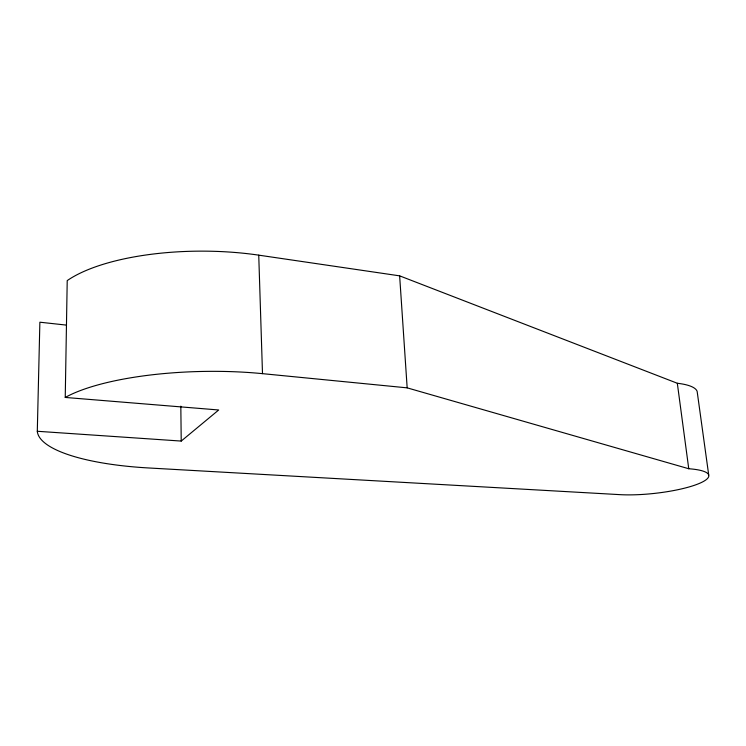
<?xml version="1.0" encoding="UTF-8"?>
<svg xmlns="http://www.w3.org/2000/svg" width="746" height="746" viewBox="0 0 746 746"><rect width="100%" height="100%" fill="white"/><g stroke="black" fill="none" stroke-linecap="round" stroke-linejoin="round"><path stroke-width="1.12" d="M66.515 325.116L39.874 322.207L37.3 431.272L181.222 441.072L218.699 409.983L65.238 397.441L67.215 280.599A151.279 54.589 -0.1 0 1 258.741 255.151L399.642 275.852L677.321 383.267A54.663 14.957 -6.9 0 1 697.156 391.473L708.7 474.894M65.238 397.441A155.429 43.716 -1.2 0 1 262.499 373.653L407.167 387.855L688.754 468.74A55.773 11.815 -6.3 0 1 696.876 484.406A55.773 11.815 -6.3 0 1 619.917 494.645L148.78 467.975A151.27 41.133 -1.1 0 1 37.3 431.272M677.321 383.267L688.754 468.74M399.642 275.852L407.167 387.855M258.741 255.151L262.499 373.653M180.821 406.169L181.222 441.072"/></g></svg>
